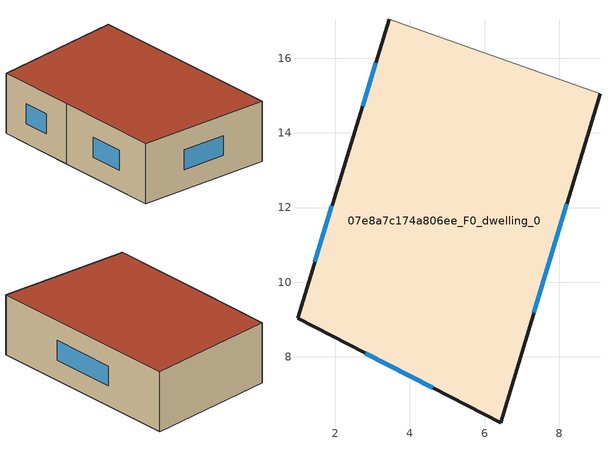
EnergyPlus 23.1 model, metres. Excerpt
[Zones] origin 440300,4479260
07e8a7c174a806ee_F0_dwelling_0
 floor ground (EU_floor_Construction): 6.42,6.24 9.09,15.04 3.45,17.04 2.37,13.55 0.99,9.03 z0
 wall outside (EU_wall_Construction): 9.09,15.04 6.42,6.24 0.99,9.03 2.37,13.55 3.45,17.04 z0:3
 wall adiabatic (EU_wall_Construction): 3.45,17.04 9.09,15.04 z0:3
 window (EU_Window_Construction): 2.73,14.72 3.09,15.87 / 8.2,12.1 7.32,9.18 / 4.61,7.17 2.8,8.1 / 1.45,10.54 1.91,12.04 z1:2
 roof outside (EU_roof_Construction): 9.09,15.04 6.42,6.24 0.99,9.03 2.37,13.55 3.45,17.04 z3
[Building]
EU S2 Campaign: North Axis=0; Terrain=City; Solar Distribution=FullExterior
[Site:Location]
Madrid: Latitude=40.5; Longitude=-3.5; Time Zone=1; Elevation=609
[SizingPeriod:WeatherFileDays]
AnnualSizingPeriod: Begin Month=1; Begin Day of Month=1; End Month=12; End Day of Month=31; Day of Week for Start Day=Monday; Use Weather File Daylight Saving Period=No; Use Weather File Rain and Snow Indicators=No
[MATERIAL]
EU_InternalMass_Material: Roughness=MediumRough; Thickness=0.1; Conductivity=1; Density=1800; Specific Heat=900; Thermal Absorptance=0.9; Solar Absorptance=0.7; Visible Absorptance=0.7
[MATERIAL:NOMASS] Roughness=MediumRough; Thermal Absorptance=0.9; Solar Absorptance=0.7; Visible Absorptance=0.7
Name | Thermal Resistance
EU_wall_NoMass | 0.459673
EU_roof_NoMass | 0.495815
EU_floor_NoMass | 0.788942
[WINDOWMATERIAL:SIMPLEGLAZINGSYSTEM]
EU_Window_SimpleGlazing: UFactor=4.26103; Solar Heat Gain Coefficient=0.85; Visible Transmittance=0.85
[CONSTRUCTION]
EU_wall_Construction: EU_wall_NoMass
EU_roof_Construction: EU_roof_NoMass
EU_floor_Construction: EU_floor_NoMass
EU_InternalMass_Construction: EU_InternalMass_Material
EU_Window_Construction: EU_Window_SimpleGlazing
[ZONE]
07e8a7c174a806ee_F0_dwelling_0: Type=1; Multiplier=1; Ceiling Height=autocalculate; Volume=158.169; Floor Area=autocalculate; Part of Total Floor Area=Yes
[INTERNALMASS]
07e8a7c174a806ee_F0_dwelling_0_EU_InternalMass: Construction=EU_InternalMass_Construction; Zone or ZoneList=07e8a7c174a806ee_F0_dwelling_0; Surface Area=52.7229
[OTHEREQUIPMENT]
EU_Step8_InternalGain_07e8a7c174a806ee_F0_dwelling_0_f000: Fuel Type=Electricity; Zone or ZoneList or Space or SpaceList=07e8a7c174a806ee_F0_dwelling_0; Schedule=EU_Step8_GainSchedule_07e8a7c174a806ee_F0_dwelling_0_f000; Design Level Calculation Method=Watts/Area; Power per Zone Floor Area=1; Fraction Latent=0; Fraction Radiant=0; Fraction Lost=0; Carbon Dioxide Generation Rate=0; EndUse Subcategory=EU_Step8_InternalGains
[ZONEVENTILATION:DESIGNFLOWRATE]
EU_ConstantAir_07e8a7c174a806ee_F0_dwelling_0: Zone or ZoneList or Space or SpaceList=07e8a7c174a806ee_F0_dwelling_0; Schedule=EU_AlwaysOn; Design Flow Rate Calculation Method=AirChanges/Hour; Air Changes per Hour=0.719161; Ventilation Type=Natural; Fan Pressure Rise=0; Fan Total Efficiency=1; Constant Term Coefficient=1; Temperature Term Coefficient=0; Velocity Term Coefficient=0; Velocity Squared Term Coefficient=0; Minimum Indoor Temperature=-100; Maximum Indoor Temperature=100; Delta Temperature=-100; Minimum Outdoor Temperature=-100; Maximum Outdoor Temperature=100; Maximum Wind Speed=40
[HVACTEMPLATE:THERMOSTAT]
EU_HeatOnly_07e8a7c174a806ee_F0_dwelling_0: Constant Heating Setpoint=20; Constant Cooling Setpoint=50
[HVACTEMPLATE:ZONE:IDEALLOADSAIRSYSTEM]
07e8a7c174a806ee_F0_dwelling_0: Template Thermostat=EU_HeatOnly_07e8a7c174a806ee_F0_dwelling_0; System Availability Schedule=EU_AlwaysOn; Maximum Heating Supply Air Temperature=50; Minimum Cooling Supply Air Temperature=13; Maximum Heating Supply Air Humidity Ratio=0.0156; Minimum Cooling Supply Air Humidity Ratio=0.0077; Heating Limit=NoLimit; Cooling Limit=NoLimit; Heating Availability Schedule=EU_AlwaysOn; Cooling Availability Schedule=EU_CoolingOff; Dehumidification Control Type=ConstantSensibleHeatRatio; Cooling Sensible Heat Ratio=0.7; Dehumidification Setpoint=60; Humidification Control Type=None; Humidification Setpoint=30; Outdoor Air Method=None; Outdoor Air Flow Rate per Person=0.00944; Outdoor Air Flow Rate per Zone Floor Area=0; Outdoor Air Flow Rate per Zone=0; Demand Controlled Ventilation Type=None; Outdoor Air Economizer Type=NoEconomizer; Heat Recovery Type=None; Sensible Heat Recovery Effectiveness=0.7; Latent Heat Recovery Effectiveness=0.65
[SIZING:ZONE]
07e8a7c174a806ee_F0_dwelling_0: Zone Cooling Design Supply Air Temperature Input Method=SupplyAirTemperature; Zone Cooling Design Supply Air Temperature=13; Zone Heating Design Supply Air Temperature Input Method=SupplyAirTemperature; Zone Heating Design Supply Air Temperature=50; Zone Cooling Design Supply Air Humidity Ratio=0.008; Zone Heating Design Supply Air Humidity Ratio=0.008; Cooling Design Air Flow Method=DesignDay; Cooling Design Air Flow Rate=0; Cooling Minimum Air Flow per Zone Floor Area=0.000762; Cooling Minimum Air Flow=0; Cooling Minimum Air Flow Fraction=0.2; Heating Design Air Flow Method=DesignDay; Heating Design Air Flow Rate=0; Heating Maximum Air Flow per Zone Floor Area=0.002032; Heating Maximum Air Flow=0.141576; Heating Maximum Air Flow Fraction=0.3; Account for Dedicated Outdoor Air System=No; Dedicated Outdoor Air System Control Strategy=NeutralSupplyAir; Dedicated Outdoor Air Low Setpoint Temperature for Design=autosize; Dedicated Outdoor Air High Setpoint Temperature for Design=autosize; Zone Load Sizing Method=Sensible Load Only No Latent Load; Zone Latent Cooling Design Supply Air Humidity Ratio Input Method=HumidityRatioDifference; Zone Cooling Design Supply Air Humidity Ratio Difference=0.005; Zone Latent Heating Design Supply Air Humidity Ratio Input Method=HumidityRatioDifference; Zone Humidification Design Supply Air Humidity Ratio Difference=0.005
[SCHEDULE:CONSTANT]
Name | Hourly Value
EU_AlwaysOn | 1
EU_CoolingOff | 0
[SCHEDULE:FILE]
EU_Step8_GainSchedule_07e8a7c174a806ee_F0_dwelling_0_f000: File=../../schedules/07e8a7c174a806ee/07e8a7c174a806ee_F0_dwelling_0_f000_gain.csv; Column Number=1; Rows to Skip at Top=0; Number of Hours of Data=8760; Column Separator=Comma; Interpolate to Timestep=No; Minutes per Item=60; Adjust Schedule for Daylight Savings=Yes
